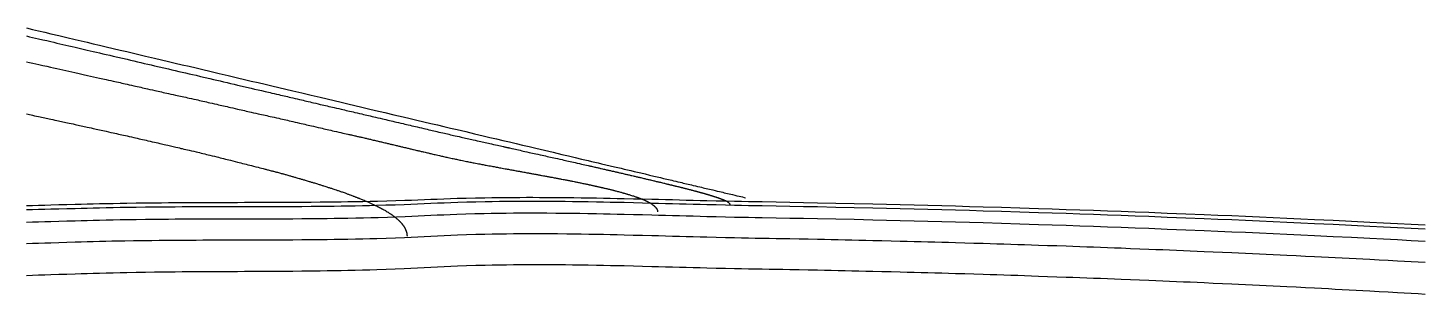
# Model space of a CAD drawing. Extents: x 0 to 9000, y -315 to 2087.
# Drawn here: x 6892 to 9000, y 1496 to 1897 of the extents above; entities that cross this region are included whole.
import ezdxf

# ---------------------------------------------------------------- set-up
doc = ezdxf.new("R2010")
doc.units = 0

msp = doc.modelspace()

# ---------------------------------------------------------------- linework, layer by layer
at = {"layer": 'LAY0', "color": 2}
for points in [[(6890, 1897.04), (6899.17, 1894.88), (6908.33, 1892.73), (6917.5, 1890.57), (6926.67, 1888.41), (6938.89, 1885.53), (6951.11, 1882.65), (6963.34, 1879.76), (6972.5, 1877.6), (6981.67, 1875.44), (6990.83, 1873.27), (7000, 1871.11), (7010.42, 1868.65), (7020.83, 1866.19), (7031.25, 1863.73), (7041.67, 1861.27), (7055.56, 1857.99), (7069.44, 1854.71), (7083.33, 1851.44), (7093.75, 1848.98), (7104.17, 1846.52), (7114.58, 1844.06), (7125, 1841.6), (7135.42, 1839.14), (7145.83, 1836.68), (7156.25, 1834.22), (7166.67, 1831.76), (7180.56, 1828.48), (7194.44, 1825.2), (7208.33, 1821.92), (7218.75, 1819.46), (7229.17, 1817), (7239.58, 1814.54), (7250, 1812.08), (7260.42, 1809.62), (7270.83, 1807.16), (7281.25, 1804.7), (7291.67, 1802.24), (7305.56, 1798.97), (7319.44, 1795.69), (7333.33, 1792.41), (7343.75, 1789.95), (7354.17, 1787.49), (7364.58, 1785.03), (7375, 1782.57), (7385.42, 1780.11), (7395.83, 1777.65), (7406.25, 1775.19), (7416.67, 1772.73), (7430.56, 1769.45), (7444.44, 1766.17), (7458.33, 1762.89), (7468.75, 1760.43), (7479.17, 1757.97), (7489.58, 1755.51), (7500, 1753.05), (7509.9, 1750.72), (7519.79, 1748.38), (7529.69, 1746.05), (7539.58, 1743.71), (7552.78, 1740.59), (7565.97, 1737.48), (7579.17, 1734.36), (7589.06, 1732.03), (7598.96, 1729.69), (7608.85, 1727.35), (7618.75, 1725.02), (7628.65, 1722.68), (7638.54, 1720.34), (7648.44, 1718.01), (7658.33, 1715.67), (7671.53, 1712.56), (7684.72, 1709.44), (7697.92, 1706.32), (7707.81, 1703.99), (7717.71, 1701.65), (7727.6, 1699.32), (7737.5, 1696.98), (7742.45, 1695.81), (7747.4, 1694.64), (7752.34, 1693.47), (7757.29, 1692.31), (7763.89, 1690.75), (7770.49, 1689.19), (7777.08, 1687.63), (7782.03, 1686.46), (7786.98, 1685.3), (7791.93, 1684.13), (7796.87, 1682.96), (7801.82, 1681.79), (7806.77, 1680.62), (7811.72, 1679.46), (7816.67, 1678.29), (7823.26, 1676.73), (7829.86, 1675.17), (7836.46, 1673.61), (7841.41, 1672.45), (7846.35, 1671.28), (7851.3, 1670.11), (7856.25, 1668.94), (7858.72, 1668.36), (7861.2, 1667.77), (7863.67, 1667.19), (7866.15, 1666.6), (7869.44, 1665.83), (7872.74, 1665.05), (7876.04, 1664.27), (7878.52, 1663.68), (7880.99, 1663.1), (7883.46, 1662.52), (7885.94, 1661.93), (7888.41, 1661.35), (7890.89, 1660.76), (7893.36, 1660.18), (7895.83, 1659.6), (7899.13, 1658.82), (7902.43, 1658.04), (7905.73, 1657.26), (7908.2, 1656.67), (7910.68, 1656.09), (7913.15, 1655.51), (7915.62, 1654.92), (7918.1, 1654.34), (7920.57, 1653.75), (7923.05, 1653.17), (7925.52, 1652.59), (7928.82, 1651.81), (7932.12, 1651.03), (7935.42, 1650.25), (7937.89, 1649.66), (7940.36, 1649.08), (7942.84, 1648.5), (7945.31, 1647.91), (7947.79, 1647.33), (7950.26, 1646.74), (7952.73, 1646.16), (7955.21, 1645.58), (7958.51, 1644.8), (7961.81, 1644.02), (7965.1, 1643.24), (7967.58, 1642.66), (7970.05, 1642.07), (7972.53, 1641.49), (7975, 1640.9)], [(6890, 1884.91), (6894.58, 1883.88), (6899.17, 1882.84), (6903.76, 1881.79), (6908.34, 1880.73), (6914.46, 1879.32), (6920.57, 1877.9), (6926.68, 1876.47), (6931.27, 1875.4), (6935.85, 1874.32), (6940.42, 1873.25), (6945, 1872.17), (6949.59, 1871.1), (6954.17, 1870.02), (6958.75, 1868.94), (6963.33, 1867.87), (6969.43, 1866.44), (6975.54, 1865.02), (6981.65, 1863.6), (6986.23, 1862.55), (6990.82, 1861.49), (6995.41, 1860.44), (7000, 1859.4), (7005.2, 1858.22), (7010.41, 1857.03), (7015.62, 1855.83), (7020.83, 1854.63), (7027.79, 1853.02), (7034.74, 1851.39), (7041.69, 1849.77), (7046.9, 1848.54), (7052.11, 1847.32), (7057.31, 1846.1), (7062.5, 1844.87), (7067.74, 1843.64), (7072.95, 1842.41), (7078.16, 1841.19), (7083.36, 1839.97), (7090.28, 1838.35), (7097.19, 1836.74), (7104.12, 1835.13), (7109.32, 1833.93), (7114.53, 1832.73), (7119.76, 1831.53), (7125, 1830.34), (7130.18, 1829.16), (7135.38, 1827.97), (7140.59, 1826.77), (7145.81, 1825.56), (7152.78, 1823.95), (7159.75, 1822.32), (7166.72, 1820.69), (7171.93, 1819.46), (7177.14, 1818.24), (7182.33, 1817.02), (7187.5, 1815.8), (7192.8, 1814.55), (7198.05, 1813.32), (7203.26, 1812.1), (7208.43, 1810.88), (7215.31, 1809.27), (7222.17, 1807.67), (7229.04, 1806.07), (7234.22, 1804.87), (7239.44, 1803.67), (7244.69, 1802.46), (7250, 1801.25), (7252.6, 1800.65), (7255.2, 1800.06), (7257.81, 1799.46), (7260.41, 1798.86), (7263.89, 1798.06), (7267.37, 1797.25), (7270.85, 1796.45), (7273.45, 1795.84), (7276.05, 1795.24), (7278.65, 1794.63), (7281.25, 1794.02), (7283.83, 1793.42), (7286.43, 1792.81), (7289.03, 1792.2), (7291.64, 1791.59), (7295.13, 1790.77), (7298.62, 1789.95), (7302.11, 1789.13), (7304.72, 1788.52), (7307.32, 1787.91), (7309.92, 1787.29), (7312.5, 1786.69), (7315.14, 1786.06), (7317.77, 1785.45), (7320.37, 1784.83), (7322.96, 1784.23), (7326.41, 1783.42), (7329.84, 1782.61), (7333.28, 1781.8), (7335.88, 1781.19), (7338.48, 1780.58), (7341.1, 1779.97), (7343.75, 1779.35), (7346.39, 1778.73), (7349.01, 1778.12), (7351.62, 1777.51), (7354.21, 1776.91), (7357.65, 1776.11), (7361.09, 1775.31), (7364.54, 1774.52), (7367.13, 1773.92), (7369.73, 1773.32), (7372.36, 1772.71), (7375, 1772.1), (7377.59, 1771.51), (7380.18, 1770.91), (7382.79, 1770.31), (7385.4, 1769.71), (7388.88, 1768.9), (7392.37, 1768.09), (7395.86, 1767.28), (7398.47, 1766.67), (7401.07, 1766.06), (7403.67, 1765.46), (7406.25, 1764.85), (7408.77, 1764.26), (7411.34, 1763.66), (7413.94, 1763.05), (7416.57, 1762.43), (7420.1, 1761.6), (7423.65, 1760.77), (7427.18, 1759.94), (7429.81, 1759.32), (7432.41, 1758.71), (7434.98, 1758.11), (7437.5, 1757.52), (7440.25, 1756.87), (7442.92, 1756.24), (7445.52, 1755.63), (7448.08, 1755.03), (7451.45, 1754.24), (7454.8, 1753.45), (7458.17, 1752.66), (7460.73, 1752.06), (7463.33, 1751.45), (7466, 1750.83), (7468.75, 1750.18), (7471.54, 1749.53), (7474.23, 1748.9), (7476.83, 1748.3), (7479.38, 1747.7), (7482.72, 1746.92), (7486.03, 1746.15), (7489.37, 1745.38), (7491.91, 1744.78), (7494.52, 1744.18), (7497.21, 1743.55), (7500, 1742.91), (7502.31, 1742.37), (7504.6, 1741.84), (7506.89, 1741.31), (7509.16, 1740.78), (7512.19, 1740.08), (7515.22, 1739.38), (7518.25, 1738.68), (7520.52, 1738.16), (7522.81, 1737.63), (7525.11, 1737.1), (7527.41, 1736.57), (7529.74, 1736.04), (7532.04, 1735.51), (7534.32, 1734.98), (7536.59, 1734.46), (7539.61, 1733.77), (7542.62, 1733.09), (7545.64, 1732.4), (7547.91, 1731.88), (7550.2, 1731.36), (7552.5, 1730.84), (7554.83, 1730.31), (7557.15, 1729.79), (7559.45, 1729.26), (7561.73, 1728.75), (7564, 1728.24), (7567.02, 1727.55), (7570.04, 1726.88), (7573.06, 1726.2), (7575.33, 1725.69), (7577.62, 1725.17), (7579.92, 1724.66), (7582.24, 1724.14), (7584.62, 1723.61), (7586.94, 1723.09), (7589.23, 1722.58), (7591.48, 1722.07), (7594.46, 1721.41), (7597.43, 1720.75), (7600.41, 1720.08), (7602.66, 1719.58), (7604.95, 1719.07), (7607.27, 1718.56), (7609.65, 1718.03), (7610.41, 1717.86), (7611.17, 1717.69), (7611.93, 1717.52), (7612.69, 1717.35), (7613.7, 1717.13), (7614.71, 1716.9), (7615.72, 1716.68), (7616.48, 1716.51), (7617.23, 1716.34), (7617.99, 1716.17), (7618.75, 1716), (7622.44, 1715.18), (7625.34, 1714.54), (7627.74, 1714), (7629.84, 1713.54), (7632.38, 1712.97), (7634.81, 1712.43), (7637.35, 1711.87), (7639.44, 1711.4), (7641.85, 1710.87), (7644.74, 1710.22), (7648.44, 1709.4), (7650.91, 1708.85), (7653.39, 1708.3), (7655.86, 1707.75), (7658.33, 1707.2), (7661.63, 1706.47), (7664.93, 1705.74), (7668.23, 1705), (7670.7, 1704.45), (7673.18, 1703.9), (7675.65, 1703.35), (7678.13, 1702.8), (7680.49, 1702.28), (7682.92, 1701.74), (7685.39, 1701.19), (7687.89, 1700.63), (7691.27, 1699.88), (7694.67, 1699.12), (7698.04, 1698.37), (7700.55, 1697.81), (7703.02, 1697.26), (7705.45, 1696.72), (7707.81, 1696.19), (7710.29, 1695.64), (7712.76, 1695.08), (7715.24, 1694.53), (7717.71, 1693.97), (7721.01, 1693.23), (7724.31, 1692.48), (7727.61, 1691.74), (7730.08, 1691.18), (7732.55, 1690.62), (7735.03, 1690.06), (7737.5, 1689.49), (7738.71, 1689.22), (7739.94, 1688.94), (7741.18, 1688.65), (7742.42, 1688.37), (7744.09, 1687.99), (7745.76, 1687.61), (7747.42, 1687.23), (7748.67, 1686.94), (7749.9, 1686.66), (7751.13, 1686.38), (7752.34, 1686.1), (7753.56, 1685.83), (7754.78, 1685.54), (7756.02, 1685.26), (7757.26, 1684.98), (7758.93, 1684.6), (7760.6, 1684.21), (7762.27, 1683.83), (7763.51, 1683.55), (7764.75, 1683.26), (7765.97, 1682.98), (7767.19, 1682.7), (7768.41, 1682.42), (7769.64, 1682.14), (7770.88, 1681.86), (7772.12, 1681.57), (7773.78, 1681.19), (7775.44, 1680.81), (7777.1, 1680.43), (7778.34, 1680.14), (7779.58, 1679.86), (7780.81, 1679.57), (7782.03, 1679.29), (7783.27, 1679.01), (7784.51, 1678.72), (7785.74, 1678.43), (7786.98, 1678.15), (7788.63, 1677.77), (7790.28, 1677.38), (7791.93, 1677), (7793.17, 1676.72), (7794.4, 1676.43), (7795.64, 1676.14), (7796.87, 1675.85), (7798.12, 1675.56), (7799.37, 1675.27), (7800.61, 1674.99), (7801.84, 1674.7), (7803.48, 1674.32), (7805.12, 1673.93), (7806.76, 1673.55), (7807.99, 1673.26), (7809.23, 1672.97), (7810.47, 1672.68), (7811.72, 1672.39), (7812.98, 1672.09), (7814.23, 1671.79), (7815.47, 1671.5), (7816.7, 1671.21), (7818.33, 1670.83), (7819.95, 1670.44), (7821.58, 1670.06), (7822.81, 1669.77), (7824.05, 1669.47), (7825.3, 1669.18), (7826.56, 1668.88), (7827.85, 1668.57), (7829.11, 1668.27), (7830.35, 1667.98), (7831.57, 1667.69), (7833.18, 1667.3), (7834.79, 1666.92), (7836.4, 1666.53), (7837.62, 1666.24), (7838.86, 1665.95), (7840.12, 1665.64), (7841.41, 1665.34), (7842.62, 1665.05), (7843.85, 1664.75), (7845.09, 1664.46), (7846.33, 1664.16), (7847.99, 1663.76), (7849.66, 1663.36), (7851.33, 1662.96), (7852.57, 1662.67), (7853.81, 1662.37), (7855.03, 1662.08), (7856.25, 1661.79), (7857.01, 1661.61), (7857.77, 1661.43), (7858.54, 1661.24), (7859.3, 1661.06), (7860.32, 1660.82), (7861.34, 1660.57), (7862.36, 1660.33), (7863.13, 1660.14), (7863.89, 1659.96), (7864.65, 1659.77), (7865.41, 1659.59), (7866.41, 1659.35), (7867.42, 1659.1), (7868.42, 1658.86), (7869.42, 1658.62), (7870.75, 1658.29), (7872.09, 1657.96), (7873.42, 1657.63), (7874.42, 1657.39), (7875.42, 1657.14), (7876.42, 1656.89), (7877.42, 1656.64), (7877.95, 1656.51), (7878.48, 1656.38), (7879.01, 1656.25), (7879.53, 1656.12), (7880.23, 1655.94), (7880.93, 1655.77), (7881.63, 1655.59), (7882.16, 1655.46), (7882.68, 1655.32), (7883.21, 1655.19), (7883.74, 1655.06), (7884.51, 1654.86), (7885.27, 1654.67), (7886.04, 1654.47), (7886.8, 1654.28), (7887.81, 1654.02), (7888.83, 1653.76), (7889.84, 1653.5), (7890.6, 1653.3), (7891.37, 1653.1), (7892.13, 1652.9), (7892.9, 1652.7), (7893.43, 1652.56), (7893.97, 1652.42), (7894.5, 1652.28), (7895.04, 1652.14), (7895.75, 1651.95), (7896.46, 1651.76), (7897.17, 1651.58), (7897.7, 1651.43), (7898.24, 1651.29), (7898.77, 1651.15), (7899.31, 1651.01), (7899.77, 1650.88), (7900.24, 1650.75), (7900.71, 1650.63), (7901.18, 1650.5), (7901.81, 1650.33), (7902.44, 1650.16), (7903.07, 1649.99), (7903.54, 1649.86), (7904.01, 1649.73), (7904.48, 1649.61), (7904.94, 1649.48), (7905.35, 1649.36), (7905.76, 1649.25), (7906.17, 1649.14), (7906.58, 1649.03), (7907.13, 1648.87), (7907.67, 1648.72), (7908.22, 1648.57), (7908.63, 1648.45), (7909.04, 1648.34), (7909.45, 1648.22), (7909.85, 1648.11), (7910.2, 1648.01), (7910.55, 1647.91), (7910.9, 1647.81), (7911.25, 1647.71), (7911.72, 1647.58), (7912.19, 1647.44), (7912.66, 1647.31), (7913.01, 1647.2), (7913.36, 1647.1), (7913.71, 1647), (7914.05, 1646.9), (7914.57, 1646.75), (7915.08, 1646.6), (7915.6, 1646.45), (7916.12, 1646.29), (7916.82, 1646.09), (7917.52, 1645.88), (7918.22, 1645.67), (7918.74, 1645.52), (7919.26, 1645.36), (7919.78, 1645.21), (7920.29, 1645.06), (7920.74, 1644.92), (7921.18, 1644.79), (7921.63, 1644.65), (7922.07, 1644.52), (7922.66, 1644.34), (7923.25, 1644.16), (7923.84, 1643.98), (7924.28, 1643.85), (7924.72, 1643.71), (7925.17, 1643.57), (7925.61, 1643.43), (7926.01, 1643.31), (7926.4, 1643.19), (7926.79, 1643.06), (7927.18, 1642.94), (7927.69, 1642.78), (7928.21, 1642.61), (7928.72, 1642.45), (7929.11, 1642.32), (7929.5, 1642.2), (7929.89, 1642.07), (7930.28, 1641.94), (7930.63, 1641.83), (7930.97, 1641.71), (7931.31, 1641.6), (7931.66, 1641.49), (7932.11, 1641.33), (7932.57, 1641.18), (7933.02, 1641.03), (7933.36, 1640.91), (7933.7, 1640.79), (7934.04, 1640.68), (7934.39, 1640.56), (7934.68, 1640.46), (7934.98, 1640.35), (7935.28, 1640.25), (7935.57, 1640.14), (7935.97, 1640), (7936.37, 1639.86), (7936.76, 1639.72), (7937.06, 1639.62), (7937.35, 1639.51), (7937.65, 1639.4), (7937.94, 1639.29), (7938.21, 1639.2), (7938.47, 1639.1), (7938.73, 1639), (7938.98, 1638.91), (7939.32, 1638.78), (7939.66, 1638.66), (7939.98, 1638.53), (7940.23, 1638.44), (7940.47, 1638.35), (7940.7, 1638.26), (7940.93, 1638.17), (7941.15, 1638.08), (7941.37, 1637.99), (7941.58, 1637.91), (7941.79, 1637.83), (7942.06, 1637.72), (7942.33, 1637.61), (7942.59, 1637.5), (7942.78, 1637.42), (7942.97, 1637.35), (7943.15, 1637.27), (7943.33, 1637.2), (7943.5, 1637.12), (7943.67, 1637.05), (7943.83, 1636.98), (7943.99, 1636.91), (7944.2, 1636.82), (7944.4, 1636.73), (7944.59, 1636.64), (7944.73, 1636.58), (7944.86, 1636.52), (7944.99, 1636.46), (7945.11, 1636.4), (7945.34, 1636.28), (7945.57, 1636.16), (7945.8, 1636.04), (7946.03, 1635.92), (7946.32, 1635.75), (7946.62, 1635.58), (7946.9, 1635.4), (7947.11, 1635.27), (7947.32, 1635.13), (7947.53, 1634.99), (7947.73, 1634.84), (7947.91, 1634.71), (7948.09, 1634.58), (7948.27, 1634.44), (7948.44, 1634.31), (7948.67, 1634.12), (7948.89, 1633.93), (7949.1, 1633.74), (7949.26, 1633.6), (7949.41, 1633.46), (7949.55, 1633.31), (7949.7, 1633.17), (7949.83, 1633.03), (7949.95, 1632.9), (7950.07, 1632.76), (7950.19, 1632.63), (7950.34, 1632.44), (7950.48, 1632.27), (7950.61, 1632.09), (7950.7, 1631.96), (7950.79, 1631.83), (7950.87, 1631.7), (7950.94, 1631.57), (7951.01, 1631.45), (7951.08, 1631.33), (7951.14, 1631.21), (7951.19, 1631.1), (7951.25, 1630.94), (7951.3, 1630.8), (7951.34, 1630.66), (7951.36, 1630.55), (7951.37, 1630.46), (7951.38, 1630.36), (7951.39, 1630.27)], [(6890, 1845.9), (6894.77, 1844.86), (6899.43, 1843.84), (6904.02, 1842.83), (6908.55, 1841.83), (6914.53, 1840.51), (6920.49, 1839.19), (6926.47, 1837.85), (6930.99, 1836.84), (6935.58, 1835.82), (6940.24, 1834.78), (6945, 1833.71), (6949.3, 1832.75), (6953.75, 1831.75), (6958.32, 1830.72), (6962.99, 1829.68), (6969.31, 1828.26), (6975.67, 1826.84), (6981.99, 1825.44), (6986.67, 1824.4), (6991.24, 1823.39), (6995.7, 1822.41), (7000, 1821.47), (7002.62, 1820.9), (7005.24, 1820.33), (7007.84, 1819.76), (7010.44, 1819.18), (7013.9, 1818.42), (7017.36, 1817.66), (7020.82, 1816.89), (7023.41, 1816.31), (7026.02, 1815.73), (7028.63, 1815.15), (7031.25, 1814.56), (7033.91, 1813.97), (7036.54, 1813.38), (7039.15, 1812.79), (7041.74, 1812.21), (7045.17, 1811.44), (7048.59, 1810.67), (7052.02, 1809.89), (7054.6, 1809.31), (7057.21, 1808.72), (7059.84, 1808.12), (7062.5, 1807.52), (7065, 1806.95), (7067.56, 1806.37), (7070.16, 1805.78), (7072.79, 1805.19), (7076.34, 1804.38), (7079.91, 1803.58), (7083.45, 1802.78), (7086.09, 1802.18), (7088.69, 1801.59), (7091.25, 1801.02), (7093.75, 1800.45), (7096.33, 1799.88), (7098.92, 1799.3), (7101.52, 1798.71), (7104.13, 1798.13), (7107.62, 1797.35), (7111.12, 1796.58), (7114.61, 1795.81), (7117.22, 1795.23), (7119.83, 1794.66), (7122.42, 1794.09), (7125, 1793.53), (7127.62, 1792.96), (7130.24, 1792.39), (7132.84, 1791.82), (7135.44, 1791.25), (7138.9, 1790.48), (7142.36, 1789.71), (7145.82, 1788.94), (7148.42, 1788.36), (7151.02, 1787.78), (7153.63, 1787.19), (7156.25, 1786.6), (7158.91, 1786), (7161.53, 1785.41), (7164.14, 1784.82), (7166.73, 1784.23), (7170.16, 1783.45), (7173.59, 1782.67), (7177.03, 1781.88), (7179.62, 1781.29), (7182.22, 1780.69), (7184.85, 1780.09), (7187.5, 1779.48), (7190.01, 1778.91), (7192.57, 1778.32), (7195.17, 1777.72), (7197.8, 1777.12), (7201.35, 1776.31), (7204.9, 1775.49), (7208.44, 1774.68), (7211.08, 1774.08), (7213.68, 1773.49), (7216.24, 1772.9), (7218.75, 1772.33), (7221.33, 1771.75), (7223.92, 1771.16), (7226.52, 1770.57), (7229.13, 1769.98), (7232.62, 1769.2), (7236.11, 1768.42), (7239.6, 1767.64), (7242.21, 1767.06), (7244.82, 1766.49), (7247.42, 1765.92), (7250, 1765.35), (7252.63, 1764.78), (7255.24, 1764.21), (7257.85, 1763.63), (7260.45, 1763.06), (7263.91, 1762.28), (7267.36, 1761.51), (7270.82, 1760.73), (7273.41, 1760.15), (7276.02, 1759.55), (7278.63, 1758.96), (7281.25, 1758.36), (7283.9, 1757.76), (7286.52, 1757.15), (7289.13, 1756.55), (7291.72, 1755.96), (7295.16, 1755.16), (7298.6, 1754.36), (7302.04, 1753.57), (7304.63, 1752.96), (7307.23, 1752.36), (7309.86, 1751.75), (7312.5, 1751.13), (7315.05, 1750.53), (7317.64, 1749.93), (7320.24, 1749.32), (7322.86, 1748.71), (7326.37, 1747.89), (7329.88, 1747.08), (7333.39, 1746.26), (7336.01, 1745.65), (7338.61, 1745.05), (7341.19, 1744.45), (7343.75, 1743.86), (7346.4, 1743.25), (7349.03, 1742.64), (7351.63, 1742.04), (7354.22, 1741.45), (7357.65, 1740.67), (7361.08, 1739.89), (7364.52, 1739.11), (7367.1, 1738.53), (7369.71, 1737.95), (7372.34, 1737.36), (7375, 1736.77), (7376.31, 1736.48), (7377.61, 1736.19), (7378.91, 1735.9), (7380.21, 1735.6), (7381.95, 1735.21), (7383.68, 1734.82), (7385.42, 1734.43), (7386.72, 1734.14), (7388.02, 1733.84), (7389.32, 1733.54), (7390.62, 1733.24), (7391.93, 1732.95), (7393.23, 1732.65), (7394.54, 1732.35), (7395.84, 1732.05), (7397.57, 1731.65), (7399.31, 1731.25), (7401.04, 1730.85), (7402.34, 1730.54), (7403.64, 1730.24), (7404.95, 1729.94), (7406.25, 1729.63), (7407.55, 1729.33), (7408.86, 1729.02), (7410.16, 1728.72), (7411.46, 1728.41), (7413.2, 1728.01), (7414.93, 1727.6), (7416.67, 1727.19), (7417.97, 1726.88), (7419.27, 1726.58), (7420.57, 1726.27), (7421.87, 1725.96), (7423.17, 1725.65), (7424.47, 1725.35), (7425.77, 1725.04), (7427.08, 1724.73), (7428.82, 1724.32), (7430.56, 1723.9), (7432.3, 1723.49), (7433.6, 1723.18), (7434.9, 1722.87), (7436.2, 1722.56), (7437.5, 1722.26), (7438.8, 1721.95), (7440.1, 1721.64), (7441.41, 1721.33), (7442.71, 1721.02), (7444.44, 1720.61), (7446.18, 1720.19), (7447.92, 1719.78), (7449.22, 1719.47), (7450.52, 1719.16), (7451.82, 1718.85), (7453.13, 1718.55), (7454.46, 1718.23), (7455.78, 1717.92), (7457.08, 1717.61), (7458.37, 1717.3), (7460.08, 1716.9), (7461.79, 1716.49), (7463.5, 1716.09), (7464.79, 1715.78), (7466.09, 1715.48), (7467.41, 1715.16), (7468.75, 1714.85), (7470.12, 1714.53), (7471.45, 1714.21), (7472.75, 1713.91), (7474.03, 1713.6), (7475.72, 1713.21), (7477.4, 1712.81), (7479.09, 1712.41), (7480.38, 1712.11), (7481.68, 1711.81), (7483.01, 1711.5), (7484.38, 1711.18), (7485.68, 1710.87), (7486.98, 1710.57), (7488.28, 1710.26), (7489.58, 1709.96), (7491.32, 1709.55), (7493.06, 1709.14), (7494.79, 1708.74), (7496.09, 1708.43), (7497.4, 1708.13), (7498.7, 1707.82), (7500, 1707.52), (7501.61, 1707.14), (7503.23, 1706.76), (7504.84, 1706.39), (7506.45, 1706.01), (7508.61, 1705.52), (7510.76, 1705.02), (7512.92, 1704.53), (7514.53, 1704.16), (7516.15, 1703.8), (7517.76, 1703.43), (7519.38, 1703.07), (7521, 1702.71), (7522.61, 1702.35), (7524.22, 1702), (7525.84, 1701.64), (7527.99, 1701.17), (7530.14, 1700.7), (7532.29, 1700.24), (7533.91, 1699.89), (7535.53, 1699.55), (7537.14, 1699.2), (7538.76, 1698.86), (7540.44, 1698.51), (7542.11, 1698.16), (7543.78, 1697.81), (7545.44, 1697.47), (7547.65, 1697.02), (7549.86, 1696.57), (7552.07, 1696.12), (7553.73, 1695.79), (7555.4, 1695.45), (7557.08, 1695.12), (7558.76, 1694.79), (7560.44, 1694.45), (7562.11, 1694.13), (7563.77, 1693.8), (7565.43, 1693.48), (7567.65, 1693.05), (7569.86, 1692.62), (7572.07, 1692.2), (7573.74, 1691.88), (7575.41, 1691.56), (7577.08, 1691.25), (7578.76, 1690.93), (7580.43, 1690.61), (7582.1, 1690.3), (7583.77, 1689.99), (7585.43, 1689.68), (7587.65, 1689.26), (7589.86, 1688.85), (7592.08, 1688.44), (7593.74, 1688.13), (7595.41, 1687.82), (7597.08, 1687.51), (7598.75, 1687.2), (7600.43, 1686.89), (7602.1, 1686.58), (7603.77, 1686.27), (7605.43, 1685.97), (7607.65, 1685.56), (7609.86, 1685.15), (7612.07, 1684.74), (7613.73, 1684.43), (7615.4, 1684.12), (7617.07, 1683.81), (7618.75, 1683.49), (7620, 1683.26), (7621.24, 1683.03), (7622.47, 1682.8), (7623.71, 1682.57), (7625.35, 1682.27), (7626.99, 1681.96), (7628.63, 1681.66), (7629.87, 1681.43), (7631.11, 1681.21), (7632.35, 1680.98), (7633.59, 1680.75), (7634.85, 1680.52), (7636.1, 1680.29), (7637.34, 1680.06), (7638.57, 1679.84), (7640.2, 1679.54), (7641.83, 1679.24), (7643.46, 1678.95), (7644.69, 1678.72), (7645.93, 1678.5), (7647.18, 1678.27), (7648.44, 1678.04), (7649.67, 1677.82), (7650.91, 1677.59), (7652.15, 1677.37), (7653.39, 1677.15), (7655.03, 1676.85), (7656.68, 1676.55), (7658.33, 1676.25), (7659.57, 1676.02), (7660.81, 1675.8), (7662.04, 1675.58), (7663.28, 1675.35), (7664.52, 1675.13), (7665.75, 1674.9), (7666.99, 1674.68), (7668.23, 1674.45), (7669.88, 1674.15), (7671.53, 1673.85), (7673.18, 1673.55), (7674.42, 1673.32), (7675.66, 1673.09), (7676.89, 1672.87), (7678.13, 1672.64), (7679.37, 1672.41), (7680.6, 1672.18), (7681.84, 1671.95), (7683.08, 1671.72), (7684.73, 1671.42), (7686.37, 1671.11), (7688.02, 1670.8), (7689.25, 1670.57), (7690.49, 1670.34), (7691.73, 1670.1), (7692.97, 1669.87), (7694.21, 1669.63), (7695.45, 1669.4), (7696.69, 1669.16), (7697.93, 1668.92), (7699.57, 1668.61), (7701.21, 1668.29), (7702.86, 1667.97), (7704.09, 1667.73), (7705.33, 1667.49), (7706.57, 1667.25), (7707.81, 1667), (7709.06, 1666.76), (7710.3, 1666.51), (7711.54, 1666.26), (7712.78, 1666.02), (7714.42, 1665.69), (7716.06, 1665.36), (7717.7, 1665.03), (7718.93, 1664.78), (7720.17, 1664.52), (7721.41, 1664.27), (7722.66, 1664.01), (7723.91, 1663.75), (7725.16, 1663.5), (7726.39, 1663.24), (7727.63, 1662.98), (7729.26, 1662.64), (7730.9, 1662.3), (7732.53, 1661.95), (7733.77, 1661.69), (7735, 1661.43), (7736.25, 1661.16), (7737.5, 1660.9), (7738.32, 1660.72), (7739.15, 1660.55), (7739.97, 1660.37), (7740.79, 1660.19), (7741.89, 1659.95), (7743, 1659.71), (7744.1, 1659.48), (7744.92, 1659.3), (7745.74, 1659.12), (7746.57, 1658.94), (7747.39, 1658.76), (7748.21, 1658.57), (7749.03, 1658.39), (7749.86, 1658.21), (7750.68, 1658.03), (7751.78, 1657.78), (7752.88, 1657.53), (7753.98, 1657.29), (7754.8, 1657.1), (7755.63, 1656.91), (7756.45, 1656.72), (7757.27, 1656.54), (7758.1, 1656.35), (7758.92, 1656.16), (7759.75, 1655.97), (7760.57, 1655.77), (7761.67, 1655.52), (7762.77, 1655.26), (7763.87, 1655), (7764.69, 1654.81), (7765.51, 1654.61), (7766.34, 1654.41), (7767.16, 1654.22), (7767.99, 1654.02), (7768.81, 1653.81), (7769.64, 1653.61), (7770.46, 1653.41), (7771.56, 1653.14), (7772.66, 1652.87), (7773.75, 1652.59), (7774.58, 1652.39), (7775.4, 1652.18), (7776.22, 1651.97), (7777.05, 1651.76), (7778.2, 1651.46), (7779.35, 1651.16), (7780.48, 1650.87), (7781.6, 1650.57), (7783.08, 1650.18), (7784.54, 1649.79), (7785.99, 1649.39), (7787.06, 1649.1), (7788.13, 1648.8), (7789.2, 1648.5), (7790.25, 1648.21), (7790.8, 1648.05), (7791.35, 1647.89), (7791.9, 1647.74), (7792.45, 1647.58), (7793.18, 1647.37), (7793.91, 1647.16), (7794.63, 1646.94), (7795.18, 1646.78), (7795.73, 1646.62), (7796.27, 1646.46), (7796.82, 1646.29), (7797.96, 1645.95), (7799.1, 1645.6), (7800.22, 1645.26), (7801.33, 1644.91), (7802.78, 1644.45), (7804.21, 1643.99), (7805.62, 1643.54), (7806.65, 1643.2), (7807.67, 1642.86), (7808.67, 1642.52), (7809.66, 1642.18), (7810.28, 1641.97), (7810.89, 1641.75), (7811.5, 1641.54), (7812.09, 1641.33), (7812.88, 1641.05), (7813.65, 1640.77), (7814.41, 1640.49), (7814.97, 1640.28), (7815.52, 1640.07), (7816.06, 1639.87), (7816.59, 1639.66), (7817.21, 1639.43), (7817.81, 1639.19), (7818.41, 1638.95), (7818.99, 1638.72), (7819.75, 1638.41), (7820.49, 1638.1), (7821.22, 1637.8), (7821.75, 1637.57), (7822.28, 1637.34), (7822.8, 1637.1), (7823.32, 1636.87), (7823.81, 1636.65), (7824.29, 1636.43), (7824.76, 1636.2), (7825.23, 1635.98), (7825.84, 1635.69), (7826.45, 1635.39), (7827.04, 1635.09), (7827.47, 1634.86), (7827.9, 1634.64), (7828.33, 1634.41), (7828.75, 1634.19), (7829.14, 1633.97), (7829.53, 1633.76), (7829.91, 1633.54), (7830.28, 1633.32), (7830.77, 1633.03), (7831.26, 1632.74), (7831.73, 1632.45), (7832.08, 1632.23), (7832.42, 1632.01), (7832.76, 1631.79), (7833.09, 1631.57), (7833.41, 1631.36), (7833.71, 1631.15), (7834.01, 1630.94), (7834.31, 1630.73), (7834.7, 1630.44), (7835.08, 1630.16), (7835.45, 1629.88), (7835.72, 1629.66), (7835.98, 1629.45), (7836.24, 1629.24), (7836.5, 1629.03), (7836.74, 1628.82), (7836.97, 1628.62), (7837.2, 1628.41), (7837.43, 1628.2), (7837.72, 1627.93), (7838, 1627.66), (7838.28, 1627.38), (7838.48, 1627.18), (7838.67, 1626.97), (7838.86, 1626.77), (7839.04, 1626.56), (7839.22, 1626.36), (7839.39, 1626.16), (7839.55, 1625.96), (7839.71, 1625.76), (7839.92, 1625.5), (7840.11, 1625.23), (7840.3, 1624.97), (7840.43, 1624.77), (7840.56, 1624.57), (7840.69, 1624.38), (7840.81, 1624.18), (7840.92, 1623.98), (7841.03, 1623.79), (7841.13, 1623.6), (7841.23, 1623.41), (7841.35, 1623.15), (7841.47, 1622.89), (7841.57, 1622.64), (7841.65, 1622.45), (7841.72, 1622.25), (7841.78, 1622.06), (7841.84, 1621.87), (7841.9, 1621.69), (7841.95, 1621.5), (7841.99, 1621.31), (7842.03, 1621.12), (7842.08, 1620.88), (7842.11, 1620.63), (7842.14, 1620.38), (7842.16, 1620.2), (7842.17, 1620.01), (7842.18, 1619.83), (7842.18, 1619.65)], [(6890, 1767.36), (6892.32, 1766.86), (6894.62, 1766.36), (6896.92, 1765.86), (6899.2, 1765.36), (6902.23, 1764.71), (6905.26, 1764.05), (6908.3, 1763.4), (6910.58, 1762.91), (6912.87, 1762.41), (6915.18, 1761.92), (6917.5, 1761.42), (6919.81, 1760.92), (6922.11, 1760.43), (6924.4, 1759.94), (6926.69, 1759.45), (6929.73, 1758.79), (6932.77, 1758.14), (6935.82, 1757.49), (6938.1, 1756.99), (6940.39, 1756.5), (6942.69, 1756.01), (6945, 1755.51), (6947.33, 1755), (6949.64, 1754.51), (6951.93, 1754.01), (6954.21, 1753.52), (6957.24, 1752.86), (6960.26, 1752.2), (6963.29, 1751.54), (6965.57, 1751.05), (6967.86, 1750.55), (6970.17, 1750.04), (6972.5, 1749.53), (6974.85, 1749.01), (6977.17, 1748.5), (6979.46, 1748), (6981.73, 1747.5), (6984.75, 1746.83), (6987.76, 1746.16), (6990.77, 1745.49), (6993.05, 1744.99), (6995.34, 1744.48), (6997.65, 1743.96), (7000, 1743.43), (7002.6, 1742.85), (7005.21, 1742.27), (7007.81, 1741.68), (7010.42, 1741.1), (7013.89, 1740.33), (7017.36, 1739.55), (7020.83, 1738.78), (7023.44, 1738.19), (7026.04, 1737.61), (7028.65, 1737.03), (7031.25, 1736.45), (7033.95, 1735.84), (7036.59, 1735.25), (7039.2, 1734.66), (7041.77, 1734.09), (7045.18, 1733.32), (7048.58, 1732.55), (7051.98, 1731.79), (7054.56, 1731.2), (7057.16, 1730.61), (7059.81, 1730.01), (7062.5, 1729.4), (7065.26, 1728.77), (7067.93, 1728.17), (7070.53, 1727.57), (7073.09, 1726.99), (7076.46, 1726.22), (7079.8, 1725.45), (7083.16, 1724.67), (7085.72, 1724.09), (7088.33, 1723.49), (7091, 1722.87), (7093.75, 1722.23), (7095.64, 1721.8), (7097.87, 1721.28), (7100.42, 1720.69), (7103.24, 1720.04), (7107.29, 1719.1), (7111.46, 1718.13), (7115.51, 1717.2), (7118.33, 1716.54), (7120.88, 1715.96), (7123.11, 1715.44), (7125, 1715.01), (7127.64, 1714.4), (7130.26, 1713.79), (7132.87, 1713.19), (7135.46, 1712.58), (7138.91, 1711.78), (7142.36, 1710.97), (7145.8, 1710.15), (7148.4, 1709.54), (7151, 1708.92), (7153.62, 1708.3), (7156.25, 1707.67), (7158.93, 1707.02), (7161.57, 1706.39), (7164.17, 1705.76), (7166.76, 1705.13), (7170.18, 1704.29), (7173.59, 1703.46), (7177.01, 1702.61), (7179.59, 1701.98), (7182.19, 1701.33), (7184.83, 1700.68), (7187.5, 1700.01), (7190.22, 1699.33), (7192.87, 1698.66), (7195.48, 1698.01), (7198.05, 1697.36), (7201.44, 1696.5), (7204.82, 1695.64), (7208.21, 1694.78), (7210.78, 1694.13), (7213.38, 1693.46), (7216.04, 1692.79), (7218.75, 1692.09), (7221.49, 1691.39), (7224.16, 1690.71), (7226.76, 1690.05), (7229.32, 1689.39), (7232.7, 1688.53), (7236.05, 1687.68), (7239.42, 1686.82), (7241.98, 1686.17), (7244.59, 1685.5), (7247.26, 1684.83), (7250, 1684.13), (7251.17, 1683.84), (7252.33, 1683.54), (7253.5, 1683.24), (7254.66, 1682.95), (7256.21, 1682.55), (7257.76, 1682.15), (7259.3, 1681.75), (7260.46, 1681.44), (7261.63, 1681.14), (7262.79, 1680.83), (7263.95, 1680.52), (7265.12, 1680.21), (7266.29, 1679.9), (7267.45, 1679.59), (7268.61, 1679.28), (7270.16, 1678.87), (7271.71, 1678.45), (7273.26, 1678.03), (7274.42, 1677.71), (7275.58, 1677.39), (7276.74, 1677.07), (7277.91, 1676.75), (7279.08, 1676.43), (7280.24, 1676.11), (7281.41, 1675.78), (7282.57, 1675.46), (7284.12, 1675.03), (7285.67, 1674.59), (7287.21, 1674.15), (7288.37, 1673.83), (7289.54, 1673.5), (7290.7, 1673.16), (7291.86, 1672.83), (7293.03, 1672.5), (7294.19, 1672.16), (7295.36, 1671.83), (7296.52, 1671.49), (7298.07, 1671.04), (7299.62, 1670.59), (7301.17, 1670.14), (7302.33, 1669.8), (7303.49, 1669.46), (7304.66, 1669.11), (7305.82, 1668.77), (7306.98, 1668.43), (7308.14, 1668.08), (7309.3, 1667.74), (7310.47, 1667.39), (7312.02, 1666.93), (7313.58, 1666.46), (7315.13, 1665.99), (7316.29, 1665.64), (7317.46, 1665.29), (7318.62, 1664.94), (7319.77, 1664.59), (7320.93, 1664.24), (7322.08, 1663.88), (7323.25, 1663.53), (7324.41, 1663.17), (7325.97, 1662.69), (7327.53, 1662.21), (7329.09, 1661.73), (7330.26, 1661.37), (7331.42, 1661.01), (7332.58, 1660.65), (7333.73, 1660.29), (7334.87, 1659.93), (7336.03, 1659.57), (7337.19, 1659.2), (7338.36, 1658.83), (7339.93, 1658.34), (7341.49, 1657.84), (7343.06, 1657.34), (7344.22, 1656.97), (7345.39, 1656.6), (7346.54, 1656.23), (7347.68, 1655.86), (7348.83, 1655.49), (7349.98, 1655.11), (7351.15, 1654.73), (7352.32, 1654.35), (7353.88, 1653.83), (7355.45, 1653.31), (7357.02, 1652.79), (7358.19, 1652.4), (7359.35, 1652.01), (7360.5, 1651.62), (7361.64, 1651.24), (7362.81, 1650.84), (7363.96, 1650.44), (7365.11, 1650.04), (7366.24, 1649.65), (7367.73, 1649.13), (7369.21, 1648.6), (7370.67, 1648.08), (7371.76, 1647.69), (7372.85, 1647.3), (7373.92, 1646.91), (7375, 1646.51), (7375.89, 1646.19), (7376.78, 1645.86), (7377.68, 1645.52), (7378.57, 1645.19), (7379.78, 1644.74), (7380.98, 1644.28), (7382.18, 1643.83), (7383.08, 1643.48), (7383.97, 1643.14), (7384.86, 1642.8), (7385.74, 1642.46), (7386.29, 1642.24), (7386.85, 1642.03), (7387.41, 1641.81), (7387.96, 1641.59), (7388.7, 1641.3), (7389.45, 1641.01), (7390.19, 1640.71), (7390.74, 1640.49), (7391.3, 1640.27), (7391.85, 1640.05), (7392.4, 1639.83), (7393.72, 1639.3), (7395.02, 1638.77), (7396.3, 1638.24), (7397.58, 1637.71), (7399.26, 1637.02), (7400.91, 1636.32), (7402.53, 1635.63), (7403.73, 1635.11), (7404.91, 1634.6), (7406.07, 1634.09), (7407.22, 1633.59), (7408.17, 1633.17), (7409.11, 1632.74), (7410.04, 1632.32), (7410.96, 1631.91), (7412.17, 1631.35), (7413.36, 1630.8), (7414.53, 1630.24), (7415.4, 1629.83), (7416.26, 1629.42), (7417.11, 1629.01), (7417.95, 1628.6), (7418.65, 1628.26), (7419.34, 1627.92), (7420.03, 1627.58), (7420.7, 1627.24), (7421.6, 1626.78), (7422.48, 1626.33), (7423.35, 1625.88), (7424, 1625.54), (7424.64, 1625.2), (7425.28, 1624.86), (7425.91, 1624.53), (7426.02, 1624.47), (7426.13, 1624.41), (7426.24, 1624.35), (7426.35, 1624.29), (7426.49, 1624.21), (7426.64, 1624.13), (7426.78, 1624.06), (7426.89, 1624), (7427, 1623.94), (7427.1, 1623.88), (7427.21, 1623.82), (7428.3, 1623.22), (7429.38, 1622.62), (7430.43, 1622.02), (7431.47, 1621.42), (7432.83, 1620.62), (7434.15, 1619.82), (7435.45, 1619.02), (7436.4, 1618.41), (7437.34, 1617.81), (7438.27, 1617.21), (7439.18, 1616.61), (7439.65, 1616.28), (7440.13, 1615.96), (7440.6, 1615.64), (7441.06, 1615.32), (7441.68, 1614.88), (7442.28, 1614.45), (7442.88, 1614.02), (7443.32, 1613.7), (7443.76, 1613.37), (7444.19, 1613.05), (7444.62, 1612.73), (7445.03, 1612.41), (7445.45, 1612.09), (7445.86, 1611.77), (7446.26, 1611.45), (7446.79, 1611.02), (7447.31, 1610.59), (7447.83, 1610.17), (7448.21, 1609.85), (7448.59, 1609.53), (7448.96, 1609.21), (7449.33, 1608.88), (7449.69, 1608.57), (7450.04, 1608.25), (7450.39, 1607.94), (7450.74, 1607.62), (7451.19, 1607.2), (7451.64, 1606.77), (7452.08, 1606.35), (7452.4, 1606.03), (7452.72, 1605.72), (7453.04, 1605.4), (7453.35, 1605.08), (7453.65, 1604.77), (7453.95, 1604.45), (7454.25, 1604.14), (7454.54, 1603.83), (7454.92, 1603.41), (7455.29, 1602.99), (7455.65, 1602.57), (7455.92, 1602.25), (7456.19, 1601.94), (7456.45, 1601.63), (7456.7, 1601.31), (7456.95, 1601), (7457.2, 1600.69), (7457.44, 1600.38), (7457.67, 1600.07), (7457.98, 1599.65), (7458.28, 1599.24), (7458.58, 1598.82), (7458.79, 1598.51), (7459, 1598.2), (7459.21, 1597.89), (7459.41, 1597.58), (7459.61, 1597.27), (7459.8, 1596.96), (7459.99, 1596.65), (7460.17, 1596.34), (7460.41, 1595.93), (7460.64, 1595.52), (7460.87, 1595.1), (7461.03, 1594.79), (7461.19, 1594.49), (7461.34, 1594.18), (7461.49, 1593.87), (7461.64, 1593.56), (7461.78, 1593.25), (7461.92, 1592.95), (7462.05, 1592.64), (7462.22, 1592.23), (7462.39, 1591.82), (7462.54, 1591.41), (7462.66, 1591.11), (7462.76, 1590.8), (7462.87, 1590.49), (7462.97, 1590.18), (7463.06, 1589.88), (7463.15, 1589.57), (7463.24, 1589.27), (7463.33, 1588.96), (7463.43, 1588.56), (7463.53, 1588.15), (7463.62, 1587.74), (7463.68, 1587.44), (7463.74, 1587.13), (7463.79, 1586.83), (7463.84, 1586.52), (7463.89, 1586.22), (7463.93, 1585.91), (7463.97, 1585.61), (7464.01, 1585.3), (7464.05, 1584.9), (7464.08, 1584.49), (7464.1, 1584.09), (7464.12, 1583.78), (7464.13, 1583.48), (7464.13, 1583.17), (7464.13, 1582.87)], [(6890, 1629.14), (6899.17, 1629.39), (6908.33, 1629.65), (6917.5, 1629.9), (6926.67, 1630.15), (6938.89, 1630.47), (6951.11, 1630.79), (6963.33, 1631.1), (6972.5, 1631.33), (6981.67, 1631.56), (6990.83, 1631.78), (7000, 1632), (7010.42, 1632.24), (7020.83, 1632.45), (7031.25, 1632.65), (7041.66, 1632.82), (7055.55, 1633.03), (7069.44, 1633.21), (7083.33, 1633.36), (7093.75, 1633.46), (7104.16, 1633.54), (7114.58, 1633.62), (7125, 1633.68), (7135.42, 1633.74), (7145.83, 1633.79), (7156.25, 1633.83), (7166.67, 1633.86), (7180.56, 1633.9), (7194.44, 1633.94), (7208.33, 1633.97), (7218.75, 1634), (7229.17, 1634.02), (7239.58, 1634.05), (7250, 1634.08), (7260.42, 1634.11), (7270.83, 1634.15), (7281.25, 1634.2), (7291.67, 1634.25), (7305.56, 1634.34), (7319.45, 1634.44), (7333.33, 1634.56), (7343.75, 1634.67), (7354.17, 1634.79), (7364.58, 1634.93), (7375, 1635.08), (7386.47, 1635.27), (7397.69, 1635.48), (7408.67, 1635.7), (7419.43, 1635.95), (7433.48, 1636.3), (7447.22, 1636.69), (7460.7, 1637.11), (7470.67, 1637.45), (7480.53, 1637.81), (7490.3, 1638.19), (7500, 1638.6), (7509.86, 1639.01), (7519.79, 1639.39), (7529.8, 1639.73), (7539.9, 1640.05), (7553.51, 1640.42), (7567.32, 1640.73), (7581.35, 1641), (7592.04, 1641.16), (7602.86, 1641.29), (7613.85, 1641.4), (7625, 1641.47), (7634.57, 1641.51), (7644.21, 1641.53), (7653.94, 1641.53), (7663.78, 1641.5), (7677.13, 1641.44), (7690.8, 1641.34), (7704.85, 1641.2), (7715.68, 1641.07), (7726.79, 1640.92), (7738.22, 1640.75), (7750, 1640.55), (7760.42, 1640.37), (7770.83, 1640.17), (7781.25, 1639.96), (7791.67, 1639.74), (7805.56, 1639.43), (7819.45, 1639.11), (7833.34, 1638.78), (7843.75, 1638.53), (7854.17, 1638.27), (7864.58, 1638.02), (7875, 1637.76), (7885.42, 1637.5), (7895.83, 1637.24), (7906.25, 1636.99), (7916.66, 1636.74), (7930.55, 1636.41), (7944.44, 1636.1), (7958.33, 1635.8), (7968.75, 1635.58), (7979.17, 1635.38), (7989.58, 1635.18), (8000, 1635), (8020.84, 1634.64), (8041.67, 1634.27), (8062.5, 1633.88), (8083.34, 1633.47), (8111.12, 1632.9), (8138.89, 1632.3), (8166.67, 1631.68), (8187.5, 1631.19), (8208.34, 1630.69), (8229.17, 1630.17), (8250, 1629.63), (8270.84, 1629.08), (8291.67, 1628.51), (8312.51, 1627.93), (8333.34, 1627.33), (8361.12, 1626.51), (8388.9, 1625.65), (8416.67, 1624.78), (8437.51, 1624.1), (8458.34, 1623.4), (8479.17, 1622.7), (8500, 1621.97), (8520.84, 1621.23), (8541.67, 1620.47), (8562.51, 1619.7), (8583.34, 1618.92), (8611.12, 1617.84), (8638.9, 1616.74), (8666.68, 1615.62), (8687.51, 1614.75), (8708.34, 1613.88), (8729.17, 1612.98), (8750, 1612.07), (8770.84, 1611.15), (8791.67, 1610.21), (8812.51, 1609.26), (8833.34, 1608.29), (8861.12, 1606.97), (8888.9, 1605.63), (8916.68, 1604.26), (8937.51, 1603.22), (8958.34, 1602.16), (8979.17, 1601.09), (9000, 1600)], [(6890, 1622.93), (6899.17, 1623.19), (6908.33, 1623.45), (6917.5, 1623.71), (6926.67, 1623.96), (6938.89, 1624.28), (6951.11, 1624.6), (6963.33, 1624.92), (6972.5, 1625.15), (6981.66, 1625.38), (6990.83, 1625.61), (7000, 1625.83), (7010.42, 1626.07), (7020.83, 1626.29), (7031.25, 1626.48), (7041.66, 1626.65), (7055.55, 1626.85), (7069.44, 1627.01), (7083.33, 1627.15), (7093.74, 1627.24), (7104.16, 1627.32), (7114.58, 1627.38), (7125, 1627.45), (7135.42, 1627.5), (7145.84, 1627.54), (7156.25, 1627.57), (7166.67, 1627.59), (7180.56, 1627.61), (7194.44, 1627.62), (7208.33, 1627.63), (7218.75, 1627.64), (7229.16, 1627.65), (7239.58, 1627.67), (7250, 1627.7), (7260.42, 1627.73), (7270.83, 1627.77), (7281.25, 1627.81), (7291.67, 1627.86), (7305.56, 1627.94), (7319.45, 1628.04), (7333.34, 1628.16), (7343.75, 1628.27), (7354.17, 1628.39), (7364.58, 1628.54), (7375, 1628.7), (7386, 1628.9), (7396.86, 1629.12), (7407.61, 1629.36), (7418.25, 1629.62), (7432.26, 1630.01), (7446.1, 1630.44), (7459.78, 1630.91), (7469.94, 1631.29), (7480.03, 1631.69), (7490.05, 1632.12), (7500, 1632.57), (7510.06, 1633.02), (7520.17, 1633.43), (7530.34, 1633.82), (7540.57, 1634.17), (7554.31, 1634.58), (7568.17, 1634.94), (7582.16, 1635.24), (7592.74, 1635.42), (7603.41, 1635.58), (7614.16, 1635.7), (7625, 1635.78), (7634.32, 1635.83), (7643.65, 1635.86), (7653.03, 1635.86), (7662.53, 1635.84), (7675.48, 1635.78), (7688.87, 1635.68), (7702.85, 1635.54), (7713.81, 1635.4), (7725.27, 1635.24), (7737.3, 1635.06), (7750, 1634.85), (7760.42, 1634.66), (7770.84, 1634.45), (7781.26, 1634.22), (7791.67, 1633.99), (7805.56, 1633.66), (7819.45, 1633.31), (7833.33, 1632.96), (7843.75, 1632.69), (7854.16, 1632.42), (7864.58, 1632.15), (7875, 1631.89), (7885.41, 1631.62), (7895.82, 1631.36), (7906.24, 1631.09), (7916.66, 1630.83), (7930.55, 1630.49), (7944.44, 1630.15), (7958.34, 1629.84), (7968.76, 1629.61), (7979.17, 1629.4), (7989.59, 1629.21), (8000, 1629.03), (8020.85, 1628.68), (8041.69, 1628.31), (8062.52, 1627.92), (8083.35, 1627.51), (8111.12, 1626.93), (8138.89, 1626.33), (8166.66, 1625.7), (8187.49, 1625.21), (8208.32, 1624.71), (8229.16, 1624.19), (8250, 1623.66), (8270.85, 1623.12), (8291.69, 1622.55), (8312.53, 1621.97), (8333.36, 1621.36), (8361.13, 1620.53), (8388.89, 1619.67), (8416.66, 1618.78), (8437.48, 1618.1), (8458.31, 1617.41), (8479.15, 1616.7), (8500, 1615.98), (8520.86, 1615.24), (8541.7, 1614.49), (8562.54, 1613.71), (8583.36, 1612.92), (8611.13, 1611.84), (8638.89, 1610.73), (8666.65, 1609.59), (8687.48, 1608.72), (8708.31, 1607.84), (8729.15, 1606.95), (8750, 1606.04), (8770.86, 1605.12), (8791.7, 1604.18), (8812.54, 1603.22), (8833.37, 1602.24), (8861.13, 1600.92), (8888.89, 1599.56), (8916.65, 1598.18), (8937.48, 1597.13), (8958.31, 1596.07), (8979.15, 1594.99), (9000, 1593.9)], [(6890, 1604.24), (6899.16, 1604.52), (6908.33, 1604.79), (6917.5, 1605.06), (6926.66, 1605.31), (6938.89, 1605.65), (6951.11, 1605.98), (6963.33, 1606.31), (6972.5, 1606.55), (6981.67, 1606.78), (6990.83, 1607.02), (7000, 1607.26), (7010.42, 1607.51), (7020.83, 1607.74), (7031.25, 1607.94), (7041.66, 1608.12), (7055.55, 1608.32), (7069.44, 1608.49), (7083.33, 1608.63), (7093.74, 1608.72), (7104.16, 1608.79), (7114.58, 1608.86), (7125, 1608.92), (7135.41, 1608.97), (7145.83, 1609.01), (7156.25, 1609.04), (7166.66, 1609.06), (7180.55, 1609.07), (7194.45, 1609.08), (7208.34, 1609.09), (7218.75, 1609.1), (7229.17, 1609.11), (7239.59, 1609.13), (7250, 1609.16), (7260.42, 1609.19), (7270.84, 1609.23), (7281.25, 1609.27), (7291.67, 1609.32), (7305.56, 1609.4), (7319.45, 1609.51), (7333.34, 1609.64), (7343.75, 1609.75), (7354.17, 1609.89), (7364.58, 1610.05), (7375, 1610.23), (7386.95, 1610.47), (7398.5, 1610.72), (7409.68, 1610.99), (7420.54, 1611.28), (7434.58, 1611.7), (7448.2, 1612.15), (7461.48, 1612.65), (7471.26, 1613.05), (7480.92, 1613.47), (7490.49, 1613.92), (7500, 1614.4), (7509.69, 1614.89), (7519.45, 1615.33), (7529.3, 1615.74), (7539.25, 1616.12), (7552.72, 1616.56), (7566.46, 1616.95), (7580.51, 1617.27), (7591.27, 1617.48), (7602.26, 1617.66), (7613.5, 1617.8), (7625, 1617.91), (7634.29, 1617.97), (7643.56, 1618.01), (7652.89, 1618.02), (7662.33, 1618), (7675.2, 1617.95), (7688.53, 1617.85), (7702.49, 1617.71), (7713.47, 1617.58), (7724.99, 1617.41), (7737.13, 1617.22), (7750, 1617), (7760.41, 1616.8), (7770.83, 1616.59), (7781.24, 1616.36), (7791.66, 1616.12), (7805.56, 1615.78), (7819.45, 1615.42), (7833.34, 1615.06), (7843.76, 1614.78), (7854.18, 1614.5), (7864.59, 1614.22), (7875, 1613.95), (7885.42, 1613.68), (7895.83, 1613.4), (7906.25, 1613.13), (7916.67, 1612.86), (7930.55, 1612.51), (7944.44, 1612.17), (7958.33, 1611.85), (7968.75, 1611.62), (7979.16, 1611.41), (7989.58, 1611.22), (8000, 1611.04), (8020.83, 1610.7), (8041.66, 1610.33), (8062.5, 1609.94), (8083.33, 1609.53), (8111.11, 1608.96), (8138.9, 1608.35), (8166.68, 1607.72), (8187.51, 1607.23), (8208.35, 1606.72), (8229.17, 1606.2), (8250, 1605.67), (8270.83, 1605.13), (8291.66, 1604.56), (8312.49, 1603.97), (8333.33, 1603.36), (8361.12, 1602.53), (8388.9, 1601.66), (8416.69, 1600.76), (8437.52, 1600.07), (8458.35, 1599.37), (8479.18, 1598.65), (8500, 1597.93), (8520.82, 1597.18), (8541.65, 1596.42), (8562.49, 1595.64), (8583.33, 1594.84), (8611.12, 1593.74), (8638.91, 1592.61), (8666.69, 1591.46), (8687.53, 1590.58), (8708.36, 1589.68), (8729.18, 1588.77), (8750, 1587.85), (8770.82, 1586.92), (8791.65, 1585.97), (8812.48, 1584.99), (8833.32, 1584), (8861.12, 1582.65), (8888.91, 1581.27), (8916.7, 1579.87), (8937.54, 1578.8), (8958.37, 1577.72), (8979.19, 1576.62), (9000, 1575.51)], [(6890, 1571.99), (6899.17, 1572.27), (6908.33, 1572.56), (6917.5, 1572.84), (6926.67, 1573.12), (6938.89, 1573.48), (6951.11, 1573.84), (6963.33, 1574.19), (6972.5, 1574.45), (6981.67, 1574.7), (6990.83, 1574.95), (7000, 1575.2), (7009.49, 1575.44), (7019.03, 1575.66), (7028.67, 1575.87), (7038.42, 1576.06), (7051.66, 1576.28), (7065.26, 1576.48), (7079.3, 1576.66), (7090.17, 1576.77), (7101.38, 1576.87), (7112.98, 1576.96), (7125, 1577.03), (7135.41, 1577.08), (7145.82, 1577.13), (7156.23, 1577.17), (7166.65, 1577.2), (7180.55, 1577.23), (7194.45, 1577.26), (7208.35, 1577.29), (7218.76, 1577.31), (7229.18, 1577.33), (7239.59, 1577.36), (7250, 1577.39), (7260.42, 1577.42), (7270.84, 1577.47), (7281.26, 1577.52), (7291.67, 1577.58), (7305.56, 1577.68), (7319.45, 1577.81), (7333.33, 1577.96), (7343.75, 1578.1), (7354.16, 1578.25), (7364.58, 1578.42), (7375, 1578.61), (7386.21, 1578.84), (7397.24, 1579.09), (7408.1, 1579.37), (7418.79, 1579.67), (7432.82, 1580.12), (7446.62, 1580.6), (7460.21, 1581.14), (7470.28, 1581.57), (7480.26, 1582.03), (7490.17, 1582.52), (7500, 1583.03), (7509.94, 1583.55), (7519.95, 1584.03), (7530.03, 1584.47), (7540.19, 1584.87), (7553.87, 1585.35), (7567.71, 1585.76), (7581.72, 1586.11), (7592.36, 1586.33), (7603.12, 1586.51), (7613.99, 1586.66), (7625, 1586.77), (7634.62, 1586.83), (7644.31, 1586.87), (7654.1, 1586.89), (7663.99, 1586.88), (7677.41, 1586.83), (7691.11, 1586.74), (7705.16, 1586.6), (7715.96, 1586.47), (7727.02, 1586.32), (7738.36, 1586.13), (7750, 1585.93), (7760.41, 1585.72), (7770.82, 1585.51), (7781.23, 1585.28), (7791.66, 1585.04), (7805.55, 1584.7), (7819.45, 1584.35), (7833.35, 1583.99), (7843.77, 1583.71), (7854.19, 1583.43), (7864.6, 1583.15), (7875, 1582.87), (7885.43, 1582.59), (7895.85, 1582.31), (7906.26, 1582.03), (7916.68, 1581.76), (7930.56, 1581.41), (7944.44, 1581.08), (7958.32, 1580.76), (7968.73, 1580.54), (7979.15, 1580.33), (7989.57, 1580.13), (8000, 1579.95), (8010.41, 1579.77), (8020.82, 1579.59), (8031.24, 1579.41), (8041.66, 1579.22), (8055.55, 1578.96), (8069.45, 1578.7), (8083.34, 1578.43), (8093.76, 1578.22), (8104.18, 1578), (8114.59, 1577.79), (8125, 1577.56), (8135.41, 1577.34), (8145.82, 1577.11), (8156.24, 1576.87), (8166.66, 1576.63), (8180.55, 1576.31), (8194.45, 1575.97), (8208.34, 1575.63), (8218.76, 1575.37), (8229.18, 1575.1), (8239.59, 1574.83), (8250, 1574.55), (8260.41, 1574.27), (8270.82, 1573.99), (8281.24, 1573.7), (8291.66, 1573.41), (8305.55, 1573.01), (8319.45, 1572.61), (8333.34, 1572.2), (8343.76, 1571.88), (8354.18, 1571.56), (8364.59, 1571.24), (8375, 1570.92), (8385.41, 1570.59), (8395.82, 1570.25), (8406.24, 1569.91), (8416.66, 1569.57), (8430.55, 1569.1), (8444.45, 1568.63), (8458.35, 1568.15), (8468.76, 1567.79), (8479.18, 1567.42), (8489.59, 1567.04), (8500, 1566.67), (8510.41, 1566.28), (8520.82, 1565.9), (8531.24, 1565.51), (8541.66, 1565.11), (8555.56, 1564.58), (8569.45, 1564.04), (8583.35, 1563.49), (8593.76, 1563.07), (8604.18, 1562.65), (8614.59, 1562.23), (8625, 1561.8), (8635.41, 1561.37), (8645.82, 1560.93), (8656.24, 1560.49), (8666.66, 1560.04), (8680.56, 1559.44), (8694.45, 1558.84), (8708.34, 1558.22), (8718.76, 1557.75), (8729.18, 1557.28), (8739.59, 1556.81), (8750, 1556.33), (8760.41, 1555.85), (8770.83, 1555.36), (8781.24, 1554.87), (8791.66, 1554.37), (8805.56, 1553.71), (8819.45, 1553.03), (8833.34, 1552.35), (8843.76, 1551.83), (8854.18, 1551.31), (8864.59, 1550.79), (8875, 1550.26), (8885.41, 1549.73), (8895.83, 1549.19), (8906.24, 1548.65), (8916.66, 1548.1), (8930.56, 1547.37), (8944.45, 1546.63), (8958.34, 1545.88), (8968.76, 1545.31), (8979.18, 1544.74), (8989.59, 1544.17), (9000, 1543.59)], [(6890, 1523.82), (6899.17, 1524.13), (6908.33, 1524.44), (6917.5, 1524.74), (6926.66, 1525.04), (6938.89, 1525.44), (6951.11, 1525.83), (6963.33, 1526.21), (6972.5, 1526.49), (6981.67, 1526.77), (6990.83, 1527.04), (7000, 1527.32), (7010.42, 1527.61), (7020.83, 1527.88), (7031.25, 1528.12), (7041.66, 1528.34), (7055.55, 1528.6), (7069.44, 1528.82), (7083.32, 1529.02), (7093.74, 1529.15), (7104.16, 1529.26), (7114.58, 1529.37), (7125, 1529.46), (7135.44, 1529.55), (7145.87, 1529.62), (7156.28, 1529.68), (7166.69, 1529.73), (7180.57, 1529.8), (7194.43, 1529.85), (7208.31, 1529.9), (7218.72, 1529.94), (7229.13, 1529.99), (7239.56, 1530.04), (7250, 1530.1), (7260.41, 1530.16), (7270.83, 1530.23), (7281.25, 1530.3), (7291.66, 1530.39), (7305.56, 1530.51), (7319.45, 1530.66), (7333.34, 1530.84), (7343.76, 1530.99), (7354.18, 1531.15), (7364.59, 1531.34), (7375, 1531.55), (7386.09, 1531.8), (7397.03, 1532.07), (7407.82, 1532.37), (7418.48, 1532.69), (7432.51, 1533.16), (7446.33, 1533.67), (7459.98, 1534.22), (7470.1, 1534.67), (7480.14, 1535.14), (7490.1, 1535.64), (7500, 1536.16), (7510, 1536.69), (7520.06, 1537.18), (7530.19, 1537.63), (7540.38, 1538.04), (7554.08, 1538.54), (7567.93, 1538.97), (7581.93, 1539.33), (7592.54, 1539.56), (7603.26, 1539.76), (7614.07, 1539.92), (7625, 1540.04), (7634.35, 1540.12), (7643.71, 1540.17), (7653.13, 1540.2), (7662.66, 1540.2), (7675.65, 1540.16), (7689.06, 1540.09), (7703.05, 1539.96), (7714, 1539.84), (7725.42, 1539.7), (7737.39, 1539.52), (7750, 1539.31), (7760.45, 1539.13), (7770.88, 1538.92), (7781.3, 1538.7), (7791.71, 1538.46), (7805.57, 1538.13), (7819.43, 1537.78), (7833.3, 1537.42), (7843.7, 1537.15), (7854.12, 1536.87), (7864.55, 1536.6), (7875, 1536.33), (7885.38, 1536.06), (7895.78, 1535.8), (7906.2, 1535.53), (7916.63, 1535.26), (7930.54, 1534.91), (7944.46, 1534.57), (7958.37, 1534.25), (7968.8, 1534.02), (7979.21, 1533.81), (7989.62, 1533.62), (8000, 1533.44), (8010.43, 1533.27), (8020.85, 1533.1), (8031.27, 1532.92), (8041.68, 1532.73), (8055.56, 1532.47), (8069.44, 1532.21), (8083.32, 1531.93), (8093.74, 1531.72), (8104.15, 1531.5), (8114.57, 1531.27), (8125, 1531.04), (8135.44, 1530.81), (8145.86, 1530.57), (8156.28, 1530.33), (8166.69, 1530.08), (8180.57, 1529.75), (8194.44, 1529.4), (8208.31, 1529.06), (8218.72, 1528.79), (8229.14, 1528.52), (8239.56, 1528.25), (8250, 1527.97), (8260.43, 1527.69), (8270.85, 1527.4), (8281.27, 1527.11), (8291.68, 1526.81), (8305.56, 1526.41), (8319.44, 1525.99), (8333.32, 1525.56), (8343.73, 1525.24), (8354.15, 1524.91), (8364.57, 1524.57), (8375, 1524.23), (8385.44, 1523.88), (8395.87, 1523.53), (8406.29, 1523.18), (8416.7, 1522.82), (8430.57, 1522.34), (8444.44, 1521.85), (8458.31, 1521.35), (8468.72, 1520.97), (8479.13, 1520.59), (8489.56, 1520.21), (8500, 1519.82), (8510.43, 1519.43), (8520.86, 1519.03), (8531.27, 1518.63), (8541.69, 1518.22), (8555.57, 1517.67), (8569.44, 1517.1), (8583.32, 1516.53), (8593.73, 1516.09), (8604.15, 1515.65), (8614.57, 1515.21), (8625, 1514.75), (8635.45, 1514.3), (8645.88, 1513.84), (8656.29, 1513.37), (8666.7, 1512.9), (8680.57, 1512.27), (8694.44, 1511.64), (8708.3, 1511), (8718.71, 1510.51), (8729.13, 1510.02), (8739.56, 1509.53), (8750, 1509.03), (8760.43, 1508.53), (8770.86, 1508.02), (8781.28, 1507.51), (8791.69, 1506.99), (8805.57, 1506.3), (8819.44, 1505.59), (8833.32, 1504.87), (8843.73, 1504.32), (8854.15, 1503.77), (8864.57, 1503.22), (8875, 1502.66), (8885.45, 1502.09), (8895.88, 1501.52), (8906.3, 1500.95), (8916.71, 1500.37), (8930.57, 1499.6), (8944.43, 1498.82), (8958.3, 1498.03), (8968.71, 1497.44), (8979.12, 1496.84), (8989.55, 1496.24), (9000, 1495.63)]]:
    msp.add_lwpolyline(points, dxfattribs=at)

doc.saveas('drawing.dxf')
